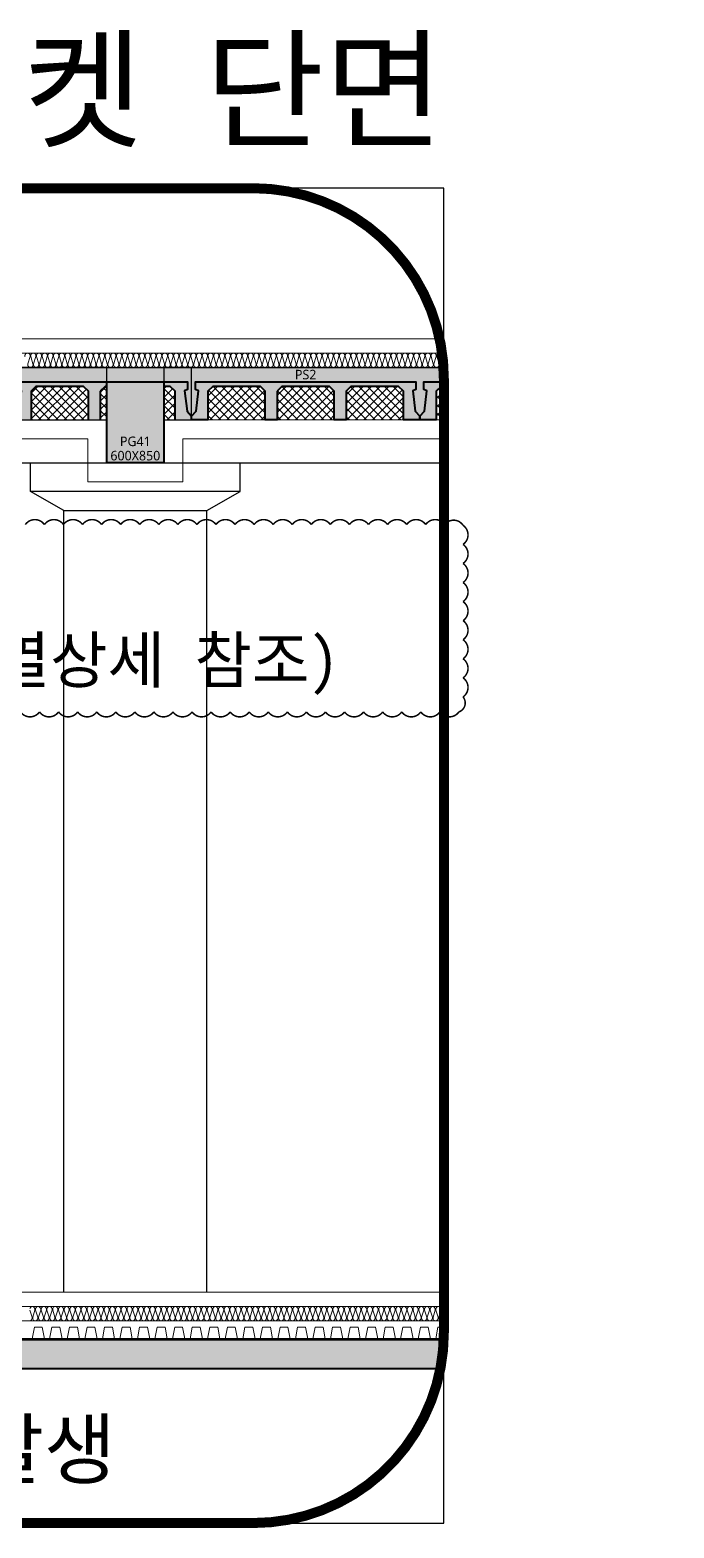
# Model space of a CAD drawing. Header units: millimetres. Extents: x -408440 to 245560, y -226171 to -13195.
# Drawn here: x 204204 to 221097, y -226171 to -186889 of the extents above; entities that cross this region are included whole.
import ezdxf
from ezdxf.enums import TextEntityAlignment as Align
from ezdxf.xclip import XClip

# ---------------------------------------------------------------- set-up
doc = ezdxf.new("R2010")
doc.units = ezdxf.units.MM
doc.header["$LTSCALE"] = 5
doc.header["$MEASUREMENT"] = 0
for name, pattern in [('0731_main_plan$0$form_$0$y-Landschaft$0$_$1$20120914_Verkehrsflächen_Grün$0$20120628_xref - Gammel$1$3_H-GL_F1_U3 - Default$0${ Offset Lines }', [0]), ('CEN', [62, 60, -1, 0, -1]), ('DASHDOTX2', [2, 1, -0.5, 0, -0.5]), ('HID', [2, 1.1, -0.9])]:
    doc.linetypes.add(name, pattern=pattern)
doc.layers.get('0').update_dxf_attribs({"linetype": 'CONTINUOUS'})
for name, color, linetype, lineweight in [('A-CONC-LIN1', 2, 'CONTINUOUS', 40), ('A-CONC-LIN2', 7, 'CONTINUOUS', 25), ('A-ELEV-LIN2', 7, 'CONTINUOUS', 25), ('A-MKXS-MAK2', 3, 'DASHDOTX2', 25), ('A-MKXS-TEXT1', 3, 'CONTINUOUS', 25), ('A-XXXX-DRBD', 9, 'CONTINUOUS', 20), ('A-XXXX-FIN2', 6, 'CONTINUOUS', 20), ('A-XXXX-INSL1', 15, 'CONTINUOUS', 18), ('A-XXXX-INSL2', 8, 'CONTINUOUS', 18), ('A-XXXX-TXT1', 3, 'CONTINUOUS', 25), ('A-XXXX-WAT1', 9, 'HID', 20), ('REV-202205', 20, 'CONTINUOUS', 25)]:
    doc.layers.add(name, color=color, linetype=linetype, lineweight=lineweight)
doc.layers.add('A-CONC-SOLD', color=253, linetype='CEN')
doc.layers.add('A-XXXX-NPLT', color=144, linetype='CONTINUOUS', lineweight=15, plot=False)
doc.styles.add('돋움체', font='')
doc.styles.add('맑은고딕', font='malgun.ttf')
doc.styles.get('돋움체').set_extended_font_data('DotumChe')

# ---------------------------------------------------------------- blocks, each defined once
blk = doc.blocks.new('PG41')
at = {"layer": 'A-CONC-SOLD'}
h = blk.add_hatch(color=256, dxfattribs=at)
h.dxf.hatch_style = 1
h.paths.add_polyline_path([(-300, 150), (300, 150), (300, 0), (-300, 0)])
h = blk.add_hatch(color=256, dxfattribs=at)
h.dxf.hatch_style = 1
h.paths.add_polyline_path([(-300, 0), (300, 0), (300, -850), (-300, -850)])
at = {"layer": 'A-CONC-LIN1'}
blk.add_lwpolyline([(-300, 0), (300, 0), (300, -850), (-300, -850)], close=True, dxfattribs=at)
at = {"layer": 'A-CONC-LIN2'}
blk.add_line((-300, 150), (300, 150), dxfattribs=at)
at = {"layer": 'A-XXXX-NPLT', "style": '맑은고딕'}
for s, p in [('PG41', (0, -625)), ('600X850', (0, -775))]:
    blk.add_text(s, height=100, dxfattribs=at).set_placement(p, align=Align.MIDDLE)
blk = doc.blocks.new('PS2')
at = {"layer": 'A-CONC-SOLD'}
h = blk.add_hatch(color=256, dxfattribs=at)
h.dxf.hatch_style = 1
h.paths.add_polyline_path([(1198, 0), (-1198, 0), (-1198, -510), (-1150, -460), (-1125, -245), (-1155, -230), (-1155, -150), (1155, -150), (1155, -230), (1125, -245), (1150, -460), (1198, -510)])
h = blk.add_hatch(color=256, dxfattribs=at)
h.dxf.hatch_style = 1
h.paths.add_polyline_path([(-1150, -460), (-1198, -510), (-1198, -550), (-1025, -550), (-1025, -510), (-1025, -250), (-975, -200), (-475, -200), (-425, -250), (-425, -510), (-425, -550), (-300, -550), (-300, -510), (-300, -250), (-250, -200), (250, -200), (300, -250), (300, -510), (300, -550), (425, -550), (425, -510), (425, -250), (475, -200), (975, -200), (1025, -250), (1025, -510), (1025, -550), (1198, -550), (1198, -510), (1150, -460), (1125, -245), (1155, -230), (1155, -150), (-1155, -150), (-1155, -230), (-1125, -245)])
at = {"layer": 'A-XXXX-INSL2'}
h = blk.add_hatch(dxfattribs=at)
h.set_pattern_fill('ANSI37', color=256, scale=20)
h.set_pattern_definition([(45, (-289951.5, -41968), (-44.90128, 44.90128), []), (135, (-289951.5, -41968), (-44.90128, -44.90128), [])])
h.paths.add_polyline_path([(-975, -200), (-1025, -250), (-1025, -510), (-1025, -550), (-425, -550), (-425, -510), (-425, -250), (-475, -200)])
h.paths.add_polyline_path([(-250, -200), (-300, -250), (-300, -510), (-300, -550), (300, -550), (300, -510), (300, -250), (250, -200)])
h.paths.add_polyline_path([(425, -510), (425, -550), (1025, -550), (1025, -510), (1025, -250), (975, -200), (475, -200), (425, -250)])
at = {"layer": 'A-CONC-LIN1', "color": 2, "linetype": '0731_main_plan$0$form_$0$y-Landschaft$0$_$1$20120914_Verkehrsflächen_Grün$0$20120628_xref - Gammel$1$3_H-GL_F1_U3 - Default$0${ Offset Lines }'}
blk.add_lwpolyline([(-300, -250), (-300, -510), (-300, -510), (-300, -550), (-425, -550), (-425, -510), (-425, -510), (-425, -250), (-475, -200), (-975, -200), (-1025, -250), (-1025, -510), (-1025, -510), (-1025, -550), (-1198, -550), (-1198, -510), (-1150, -460), (-1125, -245), (-1155, -230), (-1155, -150), (1155, -150), (1155, -230), (1125, -245), (1150, -460), (1198, -510), (1198, -550), (1025, -550), (1025, -510), (1025, -510), (1025, -250), (975, -200), (475, -200), (425, -250), (425, -510), (425, -510), (425, -550), (300, -550), (300, -510), (300, -510), (300, -250), (250, -200), (-250, -200)], close=True, dxfattribs=at)
at = {"layer": 'A-CONC-LIN2'}
blk.add_line((-1198, 0), (1198, 0), dxfattribs=at)
at = {"layer": 'A-XXXX-NPLT'}
for p, q in [((-1025, -550), (-425, -550)), ((-300, -550), (300, -550)), ((425, -550), (1025, -550))]:
    blk.add_line(p, q, dxfattribs=at)
at = {"layer": 'A-XXXX-NPLT', "style": '맑은고딕'}
blk.add_text('PS2', height=100, dxfattribs=at).set_placement((0, -75), align=Align.MIDDLE)
blk = doc.blocks.new('지하2층')
at = {"layer": 'A-CONC-SOLD'}
h = blk.add_hatch(color=256, dxfattribs=at)
h.dxf.hatch_style = 1
h.paths.add_polyline_path([(4801324, -401919), (4801494, -401919), (4801479, -401928), (4801479, -402319), (4759169, -402319), (4759169, -401928), (4759154, -401919), (4759324, -401919), (4759324, -401129), (4759124, -401129), (4759124, -401619), (4682414, -401619), (4682414, -401119), (4682234, -401119), (4682234, -401619), (4681974, -401619), (4681974, -392419), (4681274, -392419), (4681274, -401919), (4758324, -401919), (4758324, -402619), (4802324, -402619), (4802324, -401919), (4879374, -401919), (4879374, -392419), (4878674, -392419), (4878674, -401619), (4878414, -401619), (4878414, -401119), (4878234, -401119), (4878234, -401619), (4801524, -401619), (4801524, -401129), (4801324, -401129)])
at = {"layer": 'A-CONC-LIN1'}
for points in [[(4801324, -401919), (4801494, -401919), (4801479, -401928), (4801479, -402319), (4759169, -402319), (4759169, -401928), (4759154, -401919), (4759324, -401919), (4759324, -401129), (4759124, -401129), (4759124, -401619), (4682414, -401619), (4682414, -401119), (4682234, -401119), (4682234, -401619), (4681974, -401619), (4681974, -392419), (4681274, -392419), (4681274, -401919), (4758324, -401919), (4758324, -402619), (4802324, -402619), (4802324, -401919), (4879374, -401919)], [(4878234, -401619), (4801524, -401619), (4801524, -401129), (4801324, -401129), (4801324, -401919)]]:
    blk.add_lwpolyline(points, dxfattribs=at)
at = {"layer": 'A-CONC-LIN2'}
blk.add_lwpolyline([(4878664, -392419), (4878664, -401594), (4878649, -401609), (4878439, -401609), (4878424, -401594), (4878424, -401109), (4878224, -401109), (4878224, -401594), (4878209, -401609), (4801549, -401609), (4801534, -401594), (4801534, -401119), (4801324, -401119), (4801324, -401129)], dxfattribs=at)
at = {"layer": 'A-ELEV-LIN2'}
for p, q in [((4823674, -392419), (4833224, -392419)), ((4833224, -392419), (4835424, -392419)), ((4833224, -392719), (4833224, -392419)), ((4835424, -392719), (4835424, -392419)), ((4835424, -392419), (4844224, -392419)), ((4835424, -392719), (4833224, -392719)), ((4833574, -392919), (4833224, -392719)), ((4835074, -392919), (4835424, -392719)), ((4833574, -401119), (4833574, -392919)), ((4833574, -392919), (4835074, -392919)), ((4835074, -401119), (4835074, -392919))]:
    blk.add_line(p, q, dxfattribs=at)
at = {"layer": 'A-XXXX-DRBD'}
blk.add_lwpolyline([(4839998, -401609), (4839975, -401484), (4839892, -401484), (4839868, -401609), (4839814, -401609), (4839791, -401484), (4839708, -401484), (4839684, -401609), (4839630, -401609), (4839606, -401484), (4839524, -401484), (4839500, -401609), (4839446, -401609), (4839422, -401484), (4839340, -401484), (4839316, -401609), (4839262, -401609), (4839238, -401484), (4839155, -401484), (4839132, -401609), (4839077, -401609), (4839054, -401484), (4838971, -401484), (4838948, -401609), (4838893, -401609), (4838870, -401484), (4838787, -401484), (4838764, -401609), (4838709, -401609), (4838686, -401484), (4838603, -401484), (4838580, -401609), (4838525, -401609), (4838502, -401484), (4838419, -401484), (4838396, -401609), (4838341, -401609), (4838318, -401484), (4838235, -401484), (4838212, -401609), (4838157, -401609), (4838134, -401484), (4838051, -401484), (4838028, -401609), (4837973, -401609), (4837950, -401484), (4837867, -401484), (4837843, -401609), (4837789, -401609), (4837766, -401484), (4837683, -401484), (4837659, -401609), (4837605, -401609), (4837581, -401484), (4837499, -401484), (4837475, -401609), (4837421, -401609), (4837397, -401484), (4837315, -401484), (4837291, -401609), (4837237, -401609), (4837213, -401484), (4837130, -401484), (4837107, -401609), (4837053, -401609), (4837029, -401484), (4836946, -401484), (4836923, -401609), (4836868, -401609), (4836845, -401484), (4836762, -401484), (4836739, -401609), (4836684, -401609), (4836661, -401484), (4836578, -401484), (4836555, -401609), (4836500, -401609), (4836477, -401484), (4836394, -401484), (4836371, -401609), (4836316, -401609), (4836293, -401484), (4836210, -401484), (4836187, -401609), (4836132, -401609), (4836109, -401484), (4836026, -401484), (4836003, -401609), (4835948, -401609), (4835925, -401484), (4835842, -401484), (4835819, -401609), (4835764, -401609), (4835741, -401484), (4835658, -401484), (4835634, -401609), (4835580, -401609), (4835556, -401484), (4835474, -401484), (4835450, -401609), (4835396, -401609), (4835372, -401484), (4835290, -401484), (4835266, -401609), (4835212, -401609), (4835188, -401484), (4835105, -401484), (4835082, -401609), (4835028, -401609), (4835004, -401484), (4834921, -401484), (4834898, -401609), (4834843, -401609), (4834820, -401484), (4834737, -401484), (4834714, -401609), (4834659, -401609), (4834636, -401484), (4834553, -401484), (4834530, -401609), (4834475, -401609), (4834452, -401484), (4834369, -401484), (4834346, -401609), (4834291, -401609), (4834268, -401484), (4834185, -401484), (4834162, -401609), (4834107, -401609), (4834084, -401484), (4834001, -401484), (4833978, -401609), (4833923, -401609), (4833900, -401484), (4833817, -401484), (4833794, -401609), (4833739, -401609), (4833716, -401484), (4833633, -401484), (4833609, -401609), (4833555, -401609), (4833531, -401484), (4833449, -401484), (4833425, -401609), (4833371, -401609), (4833347, -401484), (4833265, -401484), (4833241, -401609), (4833187, -401609)], dxfattribs=at)
at = {"layer": 'A-XXXX-FIN2'}
blk.add_line((4801924, -391119), (4878824, -391119), dxfattribs=at)
blk.add_lwpolyline([(4801424, -401119), (4878024, -401119)], dxfattribs=at)
at = {"layer": 'A-XXXX-INSL1'}
blk.add_lwpolyline([(4878024, -401269), (4878024, -392619), (4877824, -392619), (4877824, -392169), (4834824, -392169), (4834824, -392619), (4833824, -392619), (4833824, -392169), (4823674, -392169), (4823674, -396719), (4826374, -396719), (4826374, -398118)], dxfattribs=at)
at = {"layer": 'A-XXXX-INSL2'}
blk.add_line((4801924, -391269), (4878824, -391269), dxfattribs=at)
blk.add_lwpolyline([(4840000, -391305, 1.37259), (4839947, -391305), (4839970, -391382, -1.37259), (4839917, -391382), (4839940, -391305, 1.37259), (4839887, -391305), (4839910, -391382, -1.37259), (4839857, -391382), (4839880, -391305, 1.37259), (4839827, -391305), (4839850, -391382, -1.37259), (4839797, -391382), (4839820, -391305, 1.37259), (4839767, -391305), (4839790, -391382, -1.37259), (4839737, -391382), (4839760, -391305, 1.37259), (4839707, -391305), (4839730, -391382, -1.37259), (4839677, -391382), (4839700, -391305, 1.37259), (4839647, -391305), (4839670, -391382, -1.37259), (4839617, -391382), (4839640, -391305, 1.37259), (4839587, -391305), (4839610, -391382, -1.37259), (4839557, -391382), (4839580, -391305, 1.37259), (4839527, -391305), (4839550, -391382, -1.37259), (4839497, -391382), (4839520, -391305, 1.37259), (4839467, -391305), (4839490, -391382, -1.37259), (4839437, -391382), (4839460, -391305, 1.37259), (4839407, -391305), (4839430, -391382, -1.37259), (4839377, -391382), (4839400, -391305, 1.37259), (4839347, -391305), (4839370, -391382, -1.37259), (4839317, -391382), (4839340, -391305, 1.37259), (4839287, -391305), (4839310, -391382, -1.37259), (4839257, -391382), (4839280, -391305, 1.37259), (4839227, -391305), (4839250, -391382, -1.37259), (4839197, -391382), (4839220, -391305, 1.37259), (4839167, -391305), (4839190, -391382, -1.37259), (4839137, -391382), (4839160, -391305, 1.37259), (4839107, -391305), (4839130, -391382, -1.37259), (4839077, -391382), (4839100, -391305, 1.37259), (4839047, -391305), (4839070, -391382, -1.37259), (4839017, -391382), (4839040, -391305, 1.37259), (4838987, -391305), (4839010, -391382, -1.37259), (4838957, -391382), (4838980, -391305, 1.37259), (4838927, -391305), (4838950, -391382, -1.37259), (4838897, -391382), (4838920, -391305, 1.37259), (4838867, -391305), (4838890, -391382, -1.37259), (4838837, -391382), (4838860, -391305, 1.37259), (4838807, -391305), (4838830, -391382, -1.37259), (4838777, -391382), (4838800, -391305, 1.37259), (4838747, -391305), (4838770, -391382, -1.37259), (4838717, -391382), (4838740, -391305, 1.37259), (4838687, -391305), (4838710, -391382, -1.37259), (4838657, -391382), (4838680, -391305, 1.37259), (4838627, -391305), (4838650, -391382, -1.37259), (4838597, -391382), (4838620, -391305, 1.37259), (4838567, -391305), (4838590, -391382, -1.37259), (4838537, -391382), (4838560, -391305, 1.37259), (4838507, -391305), (4838530, -391382, -1.37259), (4838477, -391382), (4838500, -391305, 1.37259), (4838447, -391305), (4838470, -391382, -1.37259), (4838417, -391382), (4838440, -391305, 1.37259), (4838387, -391305), (4838410, -391382, -1.37259), (4838357, -391382), (4838380, -391305, 1.37259), (4838327, -391305), (4838350, -391382, -1.37259), (4838297, -391382), (4838320, -391305, 1.37259), (4838267, -391305), (4838290, -391382, -1.37259), (4838237, -391382), (4838260, -391305, 1.37259), (4838207, -391305), (4838230, -391382, -1.37259), (4838177, -391382), (4838200, -391305, 1.37259), (4838147, -391305), (4838170, -391382, -1.37259), (4838117, -391382), (4838140, -391305, 1.37259), (4838087, -391305), (4838110, -391382, -1.37259), (4838057, -391382), (4838080, -391305, 1.37259), (4838027, -391305), (4838050, -391382, -1.37259), (4837997, -391382), (4838020, -391305, 1.37259), (4837967, -391305), (4837990, -391382, -1.37259), (4837937, -391382), (4837960, -391305, 1.37259), (4837907, -391305), (4837930, -391382, -1.37259), (4837877, -391382), (4837900, -391305, 1.37259), (4837847, -391305), (4837870, -391382, -1.37259), (4837817, -391382), (4837840, -391305, 1.37259), (4837787, -391305), (4837810, -391382, -1.37259), (4837757, -391382), (4837780, -391305, 1.37259), (4837727, -391305), (4837750, -391382, -1.37259), (4837697, -391382), (4837720, -391305, 1.37259), (4837667, -391305), (4837690, -391382, -1.37259), (4837637, -391382), (4837660, -391305, 1.37259), (4837607, -391305), (4837630, -391382, -1.37259), (4837577, -391382), (4837600, -391305, 1.37259), (4837547, -391305), (4837570, -391382, -1.37259), (4837517, -391382), (4837540, -391305, 1.37259), (4837487, -391305), (4837510, -391382, -1.37259), (4837457, -391382), (4837480, -391305, 1.37259), (4837427, -391305), (4837450, -391382, -1.37259), (4837397, -391382), (4837420, -391305, 1.37259), (4837367, -391305), (4837390, -391382, -1.37259), (4837337, -391382), (4837360, -391305, 1.37259), (4837307, -391305), (4837330, -391382, -1.37259), (4837277, -391382), (4837300, -391305, 1.37259), (4837247, -391305), (4837270, -391382, -1.37259), (4837217, -391382), (4837240, -391305, 1.37259), (4837187, -391305), (4837210, -391382, -1.37259), (4837157, -391382), (4837180, -391305, 1.37259), (4837127, -391305), (4837150, -391382, -1.37259), (4837097, -391382), (4837120, -391305, 1.37259), (4837067, -391305), (4837090, -391382, -1.37259), (4837037, -391382), (4837060, -391305, 1.37259), (4837007, -391305), (4837030, -391382, -1.37259), (4836977, -391382), (4837000, -391305, 1.37259), (4836947, -391305), (4836970, -391382, -1.37259), (4836917, -391382), (4836940, -391305, 1.37259), (4836887, -391305), (4836910, -391382, -1.37259), (4836857, -391382), (4836880, -391305, 1.37259), (4836827, -391305), (4836850, -391382, -1.37259), (4836797, -391382), (4836820, -391305, 1.37259), (4836767, -391305), (4836790, -391382, -1.37259), (4836737, -391382), (4836760, -391305, 1.37259), (4836707, -391305), (4836730, -391382, -1.37259), (4836677, -391382), (4836700, -391305, 1.37259), (4836647, -391305), (4836670, -391382, -1.37259), (4836617, -391382), (4836640, -391305, 1.37259), (4836587, -391305), (4836610, -391382, -1.37259), (4836557, -391382), (4836580, -391305, 1.37259), (4836527, -391305), (4836550, -391382, -1.37259), (4836497, -391382), (4836520, -391305, 1.37259), (4836467, -391305), (4836490, -391382, -1.37259), (4836437, -391382), (4836460, -391305, 1.37259), (4836407, -391305), (4836430, -391382, -1.37259), (4836377, -391382), (4836400, -391305, 1.37259), (4836347, -391305), (4836370, -391382, -1.37259), (4836317, -391382), (4836340, -391305, 1.37259), (4836287, -391305), (4836310, -391382, -1.37259), (4836257, -391382), (4836280, -391305, 1.37259), (4836227, -391305), (4836250, -391382, -1.37259), (4836197, -391382), (4836220, -391305, 1.37259), (4836167, -391305), (4836190, -391382, -1.37259), (4836137, -391382), (4836160, -391305, 1.37259), (4836107, -391305), (4836130, -391382, -1.37259), (4836077, -391382), (4836100, -391305, 1.37259), (4836047, -391305), (4836070, -391382, -1.37259), (4836017, -391382), (4836040, -391305, 1.37259), (4835987, -391305), (4836010, -391382, -1.37259), (4835957, -391382), (4835980, -391305, 1.37259), (4835927, -391305), (4835950, -391382, -1.37259), (4835897, -391382), (4835920, -391305, 1.37259), (4835867, -391305), (4835890, -391382, -1.37259), (4835837, -391382), (4835860, -391305, 1.37259), (4835807, -391305), (4835830, -391382, -1.37259), (4835777, -391382), (4835800, -391305, 1.37259), (4835747, -391305), (4835770, -391382, -1.37259), (4835717, -391382), (4835740, -391305, 1.37259), (4835687, -391305), (4835710, -391382, -1.37259), (4835657, -391382), (4835680, -391305, 1.37259), (4835627, -391305), (4835650, -391382, -1.37259), (4835597, -391382), (4835620, -391305, 1.37259), (4835567, -391305), (4835590, -391382, -1.37259), (4835537, -391382), (4835560, -391305, 1.37259), (4835507, -391305), (4835530, -391382, -1.37259), (4835477, -391382), (4835500, -391305, 1.37259), (4835447, -391305), (4835470, -391382, -1.37259), (4835417, -391382), (4835440, -391305, 1.37259), (4835387, -391305), (4835410, -391382, -1.37259), (4835357, -391382), (4835380, -391305, 1.37259), (4835327, -391305), (4835350, -391382, -1.37259), (4835297, -391382), (4835320, -391305, 1.37259), (4835267, -391305), (4835290, -391382, -1.37259), (4835237, -391382), (4835260, -391305, 1.37259), (4835207, -391305), (4835230, -391382, -1.37259), (4835177, -391382), (4835200, -391305, 1.37259), (4835147, -391305), (4835170, -391382, -1.37259), (4835117, -391382), (4835140, -391305, 1.37259), (4835087, -391305), (4835110, -391382, -1.37259), (4835057, -391382), (4835080, -391305, 1.37259), (4835027, -391305), (4835050, -391382, -1.37259), (4834997, -391382), (4835020, -391305, 1.37259), (4834967, -391305), (4834990, -391382, -1.37259), (4834937, -391382), (4834960, -391305, 1.37259), (4834907, -391305), (4834930, -391382, -1.37259), (4834877, -391382), (4834900, -391305, 1.37259), (4834847, -391305), (4834870, -391382, -1.37259), (4834817, -391382), (4834840, -391305, 1.37259), (4834787, -391305), (4834810, -391382, -1.37259), (4834757, -391382), (4834780, -391305, 1.37259), (4834727, -391305), (4834750, -391382, -1.37259), (4834697, -391382), (4834720, -391305, 1.37259), (4834667, -391305), (4834690, -391382, -1.37259), (4834637, -391382), (4834660, -391305, 1.37259), (4834607, -391305), (4834630, -391382, -1.37259), (4834577, -391382), (4834600, -391305, 1.37259), (4834547, -391305), (4834570, -391382, -1.37259), (4834517, -391382), (4834540, -391305, 1.37259), (4834487, -391305), (4834510, -391382, -1.37259), (4834457, -391382), (4834480, -391305, 1.37259), (4834427, -391305), (4834450, -391382, -1.37259), (4834397, -391382), (4834420, -391305, 1.37259), (4834367, -391305), (4834390, -391382, -1.37259), (4834337, -391382), (4834360, -391305, 1.37259), (4834307, -391305), (4834330, -391382, -1.37259), (4834277, -391382), (4834300, -391305, 1.37259), (4834247, -391305), (4834270, -391382, -1.37259), (4834217, -391382), (4834240, -391305, 1.37259), (4834187, -391305), (4834210, -391382, -1.37259), (4834157, -391382), (4834180, -391305, 1.37259), (4834127, -391305), (4834150, -391382, -1.37259), (4834097, -391382), (4834120, -391305, 1.37259), (4834067, -391305), (4834090, -391382, -1.37259), (4834037, -391382), (4834060, -391305, 1.37259), (4834007, -391305), (4834030, -391382, -1.37259), (4833977, -391382), (4834000, -391305, 1.37259), (4833947, -391305), (4833970, -391382, -1.37259), (4833917, -391382), (4833940, -391305, 1.37259), (4833887, -391305), (4833910, -391382, -1.37259), (4833857, -391382), (4833880, -391305, 1.37259), (4833827, -391305), (4833850, -391382, -1.37259), (4833797, -391382), (4833820, -391305, 1.37259), (4833767, -391305), (4833790, -391382, -1.37259), (4833737, -391382), (4833760, -391305, 1.37259), (4833707, -391305), (4833730, -391382, -1.37259), (4833677, -391382), (4833700, -391305, 1.37259), (4833647, -391305), (4833670, -391382, -1.37259), (4833617, -391382), (4833640, -391305, 1.37259), (4833587, -391305), (4833610, -391382, -1.37259), (4833557, -391382), (4833580, -391305, 1.37259), (4833527, -391305), (4833550, -391382, -1.37259), (4833497, -391382), (4833520, -391305, 1.37259), (4833467, -391305), (4833490, -391382, -1.37259), (4833437, -391382), (4833460, -391305, 1.37259), (4833407, -391305), (4833430, -391382, -1.37259), (4833377, -391382), (4833400, -391305, 1.37259), (4833347, -391305), (4833370, -391382, -1.37259), (4833317, -391382), (4833340, -391305, 1.37259), (4833287, -391305), (4833310, -391382, -1.37259), (4833257, -391382), (4833280, -391305, 1.37259), (4833227, -391305), (4833250, -391382, -1.37259), (4833197, -391382), (4833220, -391305, 1.37259), (4833167, -391305)], format="xyb", dxfattribs=at)
for points in [[(4878224, -401269), (4801534, -401269)], [(4833214, -401419), (4833230, -401413), (4833241, -401398), (4833241, -401381), (4833217, -401306)], [(4833217, -401290), (4833227, -401275), (4833244, -401269), (4833260, -401275), (4833271, -401290), (4833271, -401306), (4833247, -401381), (4833247, -401398), (4833257, -401413), (4833274, -401419), (4833290, -401413), (4833301, -401398), (4833301, -401381), (4833277, -401306), (4833277, -401290), (4833287, -401275), (4833304, -401269), (4833320, -401275), (4833331, -401290), (4833331, -401306), (4833307, -401381), (4833307, -401398), (4833317, -401413), (4833334, -401419), (4833350, -401413), (4833361, -401398), (4833361, -401381), (4833337, -401306), (4833337, -401290), (4833347, -401275), (4833364, -401269), (4833380, -401275), (4833391, -401290), (4833391, -401306), (4833367, -401381), (4833367, -401398), (4833377, -401413), (4833394, -401419), (4833410, -401413), (4833421, -401398), (4833421, -401381), (4833397, -401306), (4833397, -401290), (4833407, -401275), (4833424, -401269), (4833440, -401275), (4833451, -401290), (4833451, -401306), (4833427, -401381), (4833427, -401398), (4833437, -401413), (4833454, -401419), (4833470, -401413), (4833481, -401398), (4833481, -401381), (4833457, -401306), (4833457, -401290), (4833467, -401275), (4833484, -401269), (4833500, -401275), (4833511, -401290), (4833511, -401306), (4833487, -401381), (4833487, -401398), (4833497, -401413), (4833514, -401419), (4833530, -401413), (4833541, -401398), (4833541, -401381), (4833517, -401306), (4833517, -401290), (4833527, -401275), (4833544, -401269), (4833560, -401275), (4833571, -401290), (4833571, -401306), (4833547, -401381), (4833547, -401398), (4833557, -401413), (4833574, -401419), (4833590, -401413), (4833601, -401398), (4833601, -401381), (4833577, -401306), (4833577, -401290), (4833587, -401275), (4833604, -401269), (4833620, -401275), (4833631, -401290), (4833631, -401306), (4833607, -401381), (4833607, -401398), (4833617, -401413), (4833634, -401419), (4833650, -401413), (4833661, -401398), (4833661, -401381), (4833637, -401306), (4833637, -401290), (4833647, -401275), (4833664, -401269), (4833680, -401275), (4833691, -401290), (4833691, -401306), (4833667, -401381), (4833667, -401398), (4833677, -401413), (4833694, -401419), (4833710, -401413), (4833721, -401398), (4833721, -401381), (4833697, -401306), (4833697, -401290), (4833707, -401275), (4833724, -401269), (4833740, -401275), (4833751, -401290), (4833751, -401306), (4833727, -401381), (4833727, -401398), (4833737, -401413), (4833754, -401419), (4833770, -401413), (4833781, -401398), (4833781, -401381), (4833757, -401306), (4833757, -401290), (4833767, -401275), (4833784, -401269), (4833800, -401275), (4833811, -401290), (4833811, -401306), (4833787, -401381), (4833787, -401398), (4833797, -401413), (4833814, -401419), (4833830, -401413), (4833841, -401398), (4833841, -401381), (4833817, -401306), (4833817, -401290), (4833827, -401275), (4833844, -401269), (4833860, -401275), (4833871, -401290), (4833871, -401306), (4833847, -401381), (4833847, -401398), (4833857, -401413), (4833874, -401419), (4833890, -401413), (4833901, -401398), (4833901, -401381), (4833877, -401306), (4833877, -401290), (4833887, -401275), (4833904, -401269), (4833920, -401275), (4833931, -401290), (4833931, -401306), (4833907, -401381), (4833907, -401398), (4833917, -401413), (4833934, -401419), (4833950, -401413), (4833961, -401398), (4833961, -401381), (4833937, -401306), (4833937, -401290), (4833947, -401275), (4833964, -401269), (4833980, -401275), (4833991, -401290), (4833991, -401306), (4833967, -401381), (4833967, -401398), (4833977, -401413), (4833994, -401419), (4834010, -401413), (4834021, -401398), (4834021, -401381), (4833997, -401306), (4833997, -401290), (4834007, -401275), (4834024, -401269), (4834040, -401275), (4834051, -401290), (4834051, -401306), (4834027, -401381), (4834027, -401398), (4834037, -401413), (4834054, -401419), (4834070, -401413), (4834081, -401398), (4834081, -401381), (4834057, -401306), (4834057, -401290), (4834067, -401275), (4834084, -401269), (4834100, -401275), (4834111, -401290), (4834111, -401306), (4834087, -401381), (4834087, -401398), (4834097, -401413), (4834114, -401419), (4834130, -401413), (4834141, -401398), (4834141, -401381), (4834117, -401306), (4834117, -401290), (4834127, -401275), (4834144, -401269), (4834160, -401275), (4834171, -401290), (4834171, -401306), (4834147, -401381), (4834147, -401398), (4834157, -401413), (4834174, -401419), (4834190, -401413), (4834201, -401398), (4834201, -401381), (4834177, -401306), (4834177, -401290), (4834187, -401275), (4834204, -401269), (4834220, -401275), (4834231, -401290), (4834231, -401306), (4834207, -401381), (4834207, -401398), (4834217, -401413), (4834234, -401419), (4834250, -401413), (4834261, -401398), (4834261, -401381), (4834237, -401306), (4834237, -401290), (4834247, -401275), (4834264, -401269), (4834280, -401275), (4834291, -401290), (4834291, -401306), (4834267, -401381), (4834267, -401398), (4834277, -401413), (4834294, -401419), (4834310, -401413), (4834321, -401398), (4834321, -401381), (4834297, -401306), (4834297, -401290), (4834307, -401275), (4834324, -401269), (4834340, -401275), (4834351, -401290), (4834351, -401306), (4834327, -401381), (4834327, -401398), (4834337, -401413), (4834354, -401419), (4834370, -401413), (4834381, -401398), (4834381, -401381), (4834357, -401306), (4834357, -401290), (4834367, -401275), (4834384, -401269), (4834400, -401275), (4834411, -401290), (4834411, -401306), (4834387, -401381), (4834387, -401398), (4834397, -401413), (4834414, -401419), (4834430, -401413), (4834441, -401398), (4834441, -401381), (4834417, -401306), (4834417, -401290), (4834427, -401275), (4834444, -401269), (4834460, -401275), (4834471, -401290), (4834471, -401306), (4834447, -401381), (4834447, -401398), (4834457, -401413), (4834474, -401419), (4834490, -401413), (4834501, -401398), (4834501, -401381), (4834477, -401306), (4834477, -401290), (4834487, -401275), (4834504, -401269), (4834520, -401275), (4834531, -401290), (4834531, -401306), (4834507, -401381), (4834507, -401398), (4834517, -401413), (4834534, -401419), (4834550, -401413), (4834561, -401398), (4834561, -401381), (4834537, -401306), (4834537, -401290), (4834547, -401275), (4834564, -401269), (4834580, -401275), (4834591, -401290), (4834591, -401306), (4834567, -401381), (4834567, -401398), (4834577, -401413), (4834594, -401419), (4834610, -401413), (4834621, -401398), (4834621, -401381), (4834597, -401306), (4834597, -401290), (4834607, -401275), (4834624, -401269), (4834640, -401275), (4834651, -401290), (4834651, -401306), (4834627, -401381), (4834627, -401398), (4834637, -401413), (4834654, -401419), (4834670, -401413), (4834681, -401398), (4834681, -401381), (4834657, -401306), (4834657, -401290), (4834667, -401275), (4834684, -401269), (4834700, -401275), (4834711, -401290), (4834711, -401306), (4834687, -401381), (4834687, -401398), (4834697, -401413), (4834714, -401419), (4834730, -401413), (4834741, -401398), (4834741, -401381), (4834717, -401306), (4834717, -401290), (4834727, -401275), (4834744, -401269), (4834760, -401275), (4834771, -401290), (4834771, -401306), (4834747, -401381), (4834747, -401398), (4834757, -401413), (4834774, -401419), (4834790, -401413), (4834801, -401398), (4834801, -401381), (4834777, -401306), (4834777, -401290), (4834787, -401275), (4834804, -401269), (4834820, -401275), (4834831, -401290), (4834831, -401306), (4834807, -401381), (4834807, -401398), (4834817, -401413), (4834834, -401419), (4834850, -401413), (4834861, -401398), (4834861, -401381), (4834837, -401306), (4834837, -401290), (4834847, -401275), (4834864, -401269), (4834880, -401275), (4834891, -401290), (4834891, -401306), (4834867, -401381), (4834867, -401398), (4834877, -401413), (4834894, -401419), (4834910, -401413), (4834921, -401398), (4834921, -401381), (4834897, -401306), (4834897, -401290), (4834907, -401275), (4834924, -401269), (4834940, -401275), (4834951, -401290), (4834951, -401306), (4834927, -401381), (4834927, -401398), (4834937, -401413), (4834954, -401419), (4834970, -401413), (4834981, -401398), (4834981, -401381), (4834957, -401306), (4834957, -401290), (4834967, -401275), (4834984, -401269), (4835000, -401275), (4835011, -401290), (4835011, -401306), (4834987, -401381), (4834987, -401398), (4834997, -401413), (4835014, -401419), (4835030, -401413), (4835041, -401398), (4835041, -401381), (4835017, -401306), (4835017, -401290), (4835027, -401275), (4835044, -401269), (4835060, -401275), (4835071, -401290), (4835071, -401306), (4835047, -401381), (4835047, -401398), (4835057, -401413), (4835074, -401419), (4835090, -401413), (4835101, -401398), (4835101, -401381), (4835077, -401306), (4835077, -401290), (4835087, -401275), (4835104, -401269), (4835120, -401275), (4835131, -401290), (4835131, -401306), (4835107, -401381), (4835107, -401398), (4835117, -401413), (4835134, -401419), (4835150, -401413), (4835161, -401398), (4835161, -401381), (4835137, -401306), (4835137, -401290), (4835147, -401275), (4835164, -401269), (4835180, -401275), (4835191, -401290), (4835191, -401306), (4835167, -401381), (4835167, -401398), (4835177, -401413), (4835194, -401419), (4835210, -401413), (4835221, -401398), (4835221, -401381), (4835197, -401306), (4835197, -401290), (4835207, -401275), (4835224, -401269), (4835240, -401275), (4835251, -401290), (4835251, -401306), (4835227, -401381), (4835227, -401398), (4835237, -401413), (4835254, -401419), (4835270, -401413), (4835281, -401398), (4835281, -401381), (4835257, -401306), (4835257, -401290), (4835267, -401275), (4835284, -401269), (4835300, -401275), (4835311, -401290), (4835311, -401306), (4835287, -401381), (4835287, -401398), (4835297, -401413), (4835314, -401419), (4835330, -401413), (4835341, -401398), (4835341, -401381), (4835317, -401306), (4835317, -401290), (4835327, -401275), (4835344, -401269), (4835360, -401275), (4835371, -401290), (4835371, -401306), (4835347, -401381), (4835347, -401398), (4835357, -401413), (4835374, -401419), (4835390, -401413), (4835401, -401398), (4835401, -401381), (4835377, -401306), (4835377, -401290), (4835387, -401275), (4835404, -401269), (4835420, -401275), (4835431, -401290), (4835431, -401306), (4835407, -401381), (4835407, -401398), (4835417, -401413), (4835434, -401419), (4835450, -401413), (4835461, -401398), (4835461, -401381), (4835437, -401306), (4835437, -401290), (4835447, -401275), (4835464, -401269), (4835480, -401275), (4835491, -401290), (4835491, -401306), (4835467, -401381), (4835467, -401398), (4835477, -401413), (4835494, -401419), (4835510, -401413), (4835521, -401398), (4835521, -401381), (4835497, -401306), (4835497, -401290), (4835507, -401275), (4835524, -401269), (4835540, -401275), (4835551, -401290), (4835551, -401306), (4835527, -401381), (4835527, -401398), (4835537, -401413), (4835554, -401419), (4835570, -401413), (4835581, -401398), (4835581, -401381), (4835557, -401306), (4835557, -401290), (4835567, -401275), (4835584, -401269), (4835600, -401275), (4835611, -401290), (4835611, -401306), (4835587, -401381), (4835587, -401398), (4835597, -401413), (4835614, -401419), (4835630, -401413), (4835641, -401398), (4835641, -401381), (4835617, -401306), (4835617, -401290), (4835627, -401275), (4835644, -401269), (4835660, -401275), (4835671, -401290), (4835671, -401306), (4835647, -401381), (4835647, -401398), (4835657, -401413), (4835674, -401419), (4835690, -401413), (4835701, -401398), (4835701, -401381), (4835677, -401306), (4835677, -401290), (4835687, -401275), (4835704, -401269), (4835720, -401275), (4835731, -401290), (4835731, -401306), (4835707, -401381), (4835707, -401398), (4835717, -401413), (4835734, -401419), (4835750, -401413), (4835761, -401398), (4835761, -401381), (4835737, -401306), (4835737, -401290), (4835747, -401275), (4835764, -401269), (4835780, -401275), (4835791, -401290), (4835791, -401306), (4835767, -401381), (4835767, -401398), (4835777, -401413), (4835794, -401419), (4835810, -401413), (4835821, -401398), (4835821, -401381), (4835797, -401306), (4835797, -401290), (4835807, -401275), (4835824, -401269), (4835840, -401275), (4835851, -401290), (4835851, -401306), (4835827, -401381), (4835827, -401398), (4835837, -401413), (4835854, -401419), (4835870, -401413), (4835881, -401398), (4835881, -401381), (4835857, -401306), (4835857, -401290), (4835867, -401275), (4835884, -401269), (4835900, -401275), (4835911, -401290), (4835911, -401306), (4835887, -401381), (4835887, -401398), (4835897, -401413), (4835914, -401419), (4835930, -401413), (4835941, -401398), (4835941, -401381), (4835917, -401306), (4835917, -401290), (4835927, -401275), (4835944, -401269), (4835960, -401275), (4835971, -401290), (4835971, -401306), (4835947, -401381), (4835947, -401398), (4835957, -401413), (4835974, -401419), (4835990, -401413), (4836001, -401398), (4836001, -401381), (4835977, -401306), (4835977, -401290), (4835987, -401275), (4836004, -401269), (4836020, -401275), (4836031, -401290), (4836031, -401306), (4836007, -401381), (4836007, -401398), (4836017, -401413), (4836034, -401419), (4836050, -401413), (4836061, -401398), (4836061, -401381), (4836037, -401306), (4836037, -401290), (4836047, -401275), (4836064, -401269), (4836080, -401275), (4836091, -401290), (4836091, -401306), (4836067, -401381), (4836067, -401398), (4836077, -401413), (4836094, -401419), (4836110, -401413), (4836121, -401398), (4836121, -401381), (4836097, -401306), (4836097, -401290), (4836107, -401275), (4836124, -401269), (4836140, -401275), (4836151, -401290), (4836151, -401306), (4836127, -401381), (4836127, -401398), (4836137, -401413), (4836154, -401419), (4836170, -401413), (4836181, -401398), (4836181, -401381), (4836157, -401306), (4836157, -401290), (4836167, -401275), (4836184, -401269), (4836200, -401275), (4836211, -401290), (4836211, -401306), (4836187, -401381), (4836187, -401398), (4836197, -401413), (4836214, -401419), (4836230, -401413), (4836241, -401398), (4836241, -401381), (4836217, -401306), (4836217, -401290), (4836227, -401275), (4836244, -401269), (4836260, -401275), (4836271, -401290), (4836271, -401306), (4836247, -401381), (4836247, -401398), (4836257, -401413), (4836274, -401419), (4836290, -401413), (4836301, -401398), (4836301, -401381), (4836277, -401306), (4836277, -401290), (4836287, -401275), (4836304, -401269), (4836320, -401275), (4836331, -401290), (4836331, -401306), (4836307, -401381), (4836307, -401398), (4836317, -401413), (4836334, -401419), (4836350, -401413), (4836361, -401398), (4836361, -401381), (4836337, -401306), (4836337, -401290), (4836347, -401275), (4836364, -401269), (4836380, -401275), (4836391, -401290), (4836391, -401306), (4836367, -401381), (4836367, -401398), (4836377, -401413), (4836394, -401419), (4836410, -401413), (4836421, -401398), (4836421, -401381), (4836397, -401306), (4836397, -401290), (4836407, -401275), (4836424, -401269), (4836440, -401275), (4836451, -401290), (4836451, -401306), (4836427, -401381), (4836427, -401398), (4836437, -401413), (4836454, -401419), (4836470, -401413), (4836481, -401398), (4836481, -401381), (4836457, -401306), (4836457, -401290), (4836467, -401275), (4836484, -401269), (4836500, -401275), (4836511, -401290), (4836511, -401306), (4836487, -401381), (4836487, -401398), (4836497, -401413), (4836514, -401419), (4836530, -401413), (4836541, -401398), (4836541, -401381), (4836517, -401306), (4836517, -401290), (4836527, -401275), (4836544, -401269), (4836560, -401275), (4836571, -401290), (4836571, -401306), (4836547, -401381), (4836547, -401398), (4836557, -401413), (4836574, -401419), (4836590, -401413), (4836601, -401398), (4836601, -401381), (4836577, -401306), (4836577, -401290), (4836587, -401275), (4836604, -401269), (4836620, -401275), (4836631, -401290), (4836631, -401306), (4836607, -401381), (4836607, -401398), (4836617, -401413), (4836634, -401419), (4836650, -401413), (4836661, -401398), (4836661, -401381), (4836637, -401306), (4836637, -401290), (4836647, -401275), (4836664, -401269), (4836680, -401275), (4836691, -401290), (4836691, -401306), (4836667, -401381), (4836667, -401398), (4836677, -401413), (4836694, -401419), (4836710, -401413), (4836721, -401398), (4836721, -401381), (4836697, -401306), (4836697, -401290), (4836707, -401275), (4836724, -401269), (4836740, -401275), (4836751, -401290), (4836751, -401306), (4836727, -401381), (4836727, -401398), (4836737, -401413), (4836754, -401419), (4836770, -401413), (4836781, -401398), (4836781, -401381), (4836757, -401306), (4836757, -401290), (4836767, -401275), (4836784, -401269), (4836800, -401275), (4836811, -401290), (4836811, -401306), (4836787, -401381), (4836787, -401398), (4836797, -401413), (4836814, -401419), (4836830, -401413), (4836841, -401398), (4836841, -401381), (4836817, -401306), (4836817, -401290), (4836827, -401275), (4836844, -401269), (4836860, -401275), (4836871, -401290), (4836871, -401306), (4836847, -401381), (4836847, -401398), (4836857, -401413), (4836874, -401419), (4836890, -401413), (4836901, -401398), (4836901, -401381), (4836877, -401306), (4836877, -401290), (4836887, -401275), (4836904, -401269), (4836920, -401275), (4836931, -401290), (4836931, -401306), (4836907, -401381), (4836907, -401398), (4836917, -401413), (4836934, -401419), (4836950, -401413), (4836961, -401398), (4836961, -401381), (4836937, -401306), (4836937, -401290), (4836947, -401275), (4836964, -401269), (4836980, -401275), (4836991, -401290), (4836991, -401306), (4836967, -401381), (4836967, -401398), (4836977, -401413), (4836994, -401419), (4837010, -401413), (4837021, -401398), (4837021, -401381), (4836997, -401306), (4836997, -401290), (4837007, -401275), (4837024, -401269), (4837040, -401275), (4837051, -401290), (4837051, -401306), (4837027, -401381), (4837027, -401398), (4837037, -401413), (4837054, -401419), (4837070, -401413), (4837081, -401398), (4837081, -401381), (4837057, -401306), (4837057, -401290), (4837067, -401275), (4837084, -401269), (4837100, -401275), (4837111, -401290), (4837111, -401306), (4837087, -401381), (4837087, -401398), (4837097, -401413), (4837114, -401419), (4837130, -401413), (4837141, -401398), (4837141, -401381), (4837117, -401306), (4837117, -401290), (4837127, -401275), (4837144, -401269), (4837160, -401275), (4837171, -401290), (4837171, -401306), (4837147, -401381), (4837147, -401398), (4837157, -401413), (4837174, -401419), (4837190, -401413), (4837201, -401398), (4837201, -401381), (4837177, -401306), (4837177, -401290), (4837187, -401275), (4837204, -401269), (4837220, -401275), (4837231, -401290), (4837231, -401306), (4837207, -401381), (4837207, -401398), (4837217, -401413), (4837234, -401419), (4837250, -401413), (4837261, -401398), (4837261, -401381), (4837237, -401306), (4837237, -401290), (4837247, -401275), (4837264, -401269), (4837280, -401275), (4837291, -401290), (4837291, -401306), (4837267, -401381), (4837267, -401398), (4837277, -401413), (4837294, -401419), (4837310, -401413), (4837321, -401398), (4837321, -401381), (4837297, -401306), (4837297, -401290), (4837307, -401275), (4837324, -401269), (4837340, -401275), (4837351, -401290), (4837351, -401306), (4837327, -401381), (4837327, -401398), (4837337, -401413), (4837354, -401419), (4837370, -401413), (4837381, -401398), (4837381, -401381), (4837357, -401306), (4837357, -401290), (4837367, -401275), (4837384, -401269), (4837400, -401275), (4837411, -401290), (4837411, -401306), (4837387, -401381), (4837387, -401398), (4837397, -401413), (4837414, -401419), (4837430, -401413), (4837441, -401398), (4837441, -401381), (4837417, -401306), (4837417, -401290), (4837427, -401275), (4837444, -401269), (4837460, -401275), (4837471, -401290), (4837471, -401306), (4837447, -401381), (4837447, -401398), (4837457, -401413), (4837474, -401419), (4837490, -401413), (4837501, -401398), (4837501, -401381), (4837477, -401306), (4837477, -401290), (4837487, -401275), (4837504, -401269), (4837520, -401275), (4837531, -401290), (4837531, -401306), (4837507, -401381), (4837507, -401398), (4837517, -401413), (4837534, -401419), (4837550, -401413), (4837561, -401398), (4837561, -401381), (4837537, -401306), (4837537, -401290), (4837547, -401275), (4837564, -401269), (4837580, -401275), (4837591, -401290), (4837591, -401306), (4837567, -401381), (4837567, -401398), (4837577, -401413), (4837594, -401419), (4837610, -401413), (4837621, -401398), (4837621, -401381), (4837597, -401306), (4837597, -401290), (4837607, -401275), (4837624, -401269), (4837640, -401275), (4837651, -401290), (4837651, -401306), (4837627, -401381), (4837627, -401398), (4837637, -401413), (4837654, -401419), (4837670, -401413), (4837681, -401398), (4837681, -401381), (4837657, -401306), (4837657, -401290), (4837667, -401275), (4837684, -401269), (4837700, -401275), (4837711, -401290), (4837711, -401306), (4837687, -401381), (4837687, -401398), (4837697, -401413), (4837714, -401419), (4837730, -401413), (4837741, -401398), (4837741, -401381), (4837717, -401306), (4837717, -401290), (4837727, -401275), (4837744, -401269), (4837760, -401275), (4837771, -401290), (4837771, -401306), (4837747, -401381), (4837747, -401398), (4837757, -401413), (4837774, -401419), (4837790, -401413), (4837801, -401398), (4837801, -401381), (4837777, -401306), (4837777, -401290), (4837787, -401275), (4837804, -401269), (4837820, -401275), (4837831, -401290), (4837831, -401306), (4837807, -401381), (4837807, -401398), (4837817, -401413), (4837834, -401419), (4837850, -401413), (4837861, -401398), (4837861, -401381), (4837837, -401306), (4837837, -401290), (4837847, -401275), (4837864, -401269), (4837880, -401275), (4837891, -401290), (4837891, -401306), (4837867, -401381), (4837867, -401398), (4837877, -401413), (4837894, -401419), (4837910, -401413), (4837921, -401398), (4837921, -401381), (4837897, -401306), (4837897, -401290), (4837907, -401275), (4837924, -401269), (4837940, -401275), (4837951, -401290), (4837951, -401306), (4837927, -401381), (4837927, -401398), (4837937, -401413), (4837954, -401419), (4837970, -401413), (4837981, -401398), (4837981, -401381), (4837957, -401306), (4837957, -401290), (4837967, -401275), (4837984, -401269), (4838000, -401275), (4838011, -401290), (4838011, -401306), (4837987, -401381), (4837987, -401398), (4837997, -401413), (4838014, -401419), (4838030, -401413), (4838041, -401398), (4838041, -401381), (4838017, -401306), (4838017, -401290), (4838027, -401275), (4838044, -401269), (4838060, -401275), (4838071, -401290), (4838071, -401306), (4838047, -401381), (4838047, -401398), (4838057, -401413), (4838074, -401419), (4838090, -401413), (4838101, -401398), (4838101, -401381), (4838077, -401306), (4838077, -401290), (4838087, -401275), (4838104, -401269), (4838120, -401275), (4838131, -401290), (4838131, -401306), (4838107, -401381), (4838107, -401398), (4838117, -401413), (4838134, -401419), (4838150, -401413), (4838161, -401398), (4838161, -401381), (4838137, -401306), (4838137, -401290), (4838147, -401275), (4838164, -401269), (4838180, -401275), (4838191, -401290), (4838191, -401306), (4838167, -401381), (4838167, -401398), (4838177, -401413), (4838194, -401419), (4838210, -401413), (4838221, -401398), (4838221, -401381), (4838197, -401306), (4838197, -401290), (4838207, -401275), (4838224, -401269), (4838240, -401275), (4838251, -401290), (4838251, -401306), (4838227, -401381), (4838227, -401398), (4838237, -401413), (4838254, -401419), (4838270, -401413), (4838281, -401398), (4838281, -401381), (4838257, -401306), (4838257, -401290), (4838267, -401275), (4838284, -401269), (4838300, -401275), (4838311, -401290), (4838311, -401306), (4838287, -401381), (4838287, -401398), (4838297, -401413), (4838314, -401419), (4838330, -401413), (4838341, -401398), (4838341, -401381), (4838317, -401306), (4838317, -401290), (4838327, -401275), (4838344, -401269), (4838360, -401275), (4838371, -401290), (4838371, -401306), (4838347, -401381), (4838347, -401398), (4838357, -401413), (4838374, -401419), (4838390, -401413), (4838401, -401398), (4838401, -401381), (4838377, -401306), (4838377, -401290), (4838387, -401275), (4838404, -401269), (4838420, -401275), (4838431, -401290), (4838431, -401306), (4838407, -401381), (4838407, -401398), (4838417, -401413), (4838434, -401419), (4838450, -401413), (4838461, -401398), (4838461, -401381), (4838437, -401306), (4838437, -401290), (4838447, -401275), (4838464, -401269), (4838480, -401275), (4838491, -401290), (4838491, -401306), (4838467, -401381), (4838467, -401398), (4838477, -401413), (4838494, -401419), (4838510, -401413), (4838521, -401398), (4838521, -401381), (4838497, -401306), (4838497, -401290), (4838507, -401275), (4838524, -401269), (4838540, -401275), (4838551, -401290), (4838551, -401306), (4838527, -401381), (4838527, -401398), (4838537, -401413), (4838554, -401419), (4838570, -401413), (4838581, -401398), (4838581, -401381), (4838557, -401306), (4838557, -401290), (4838567, -401275), (4838584, -401269), (4838600, -401275), (4838611, -401290), (4838611, -401306), (4838587, -401381), (4838587, -401398), (4838597, -401413), (4838614, -401419), (4838630, -401413), (4838641, -401398), (4838641, -401381), (4838617, -401306), (4838617, -401290), (4838627, -401275), (4838644, -401269), (4838660, -401275), (4838671, -401290), (4838671, -401306), (4838647, -401381), (4838647, -401398), (4838657, -401413), (4838674, -401419), (4838690, -401413), (4838701, -401398), (4838701, -401381), (4838677, -401306), (4838677, -401290), (4838687, -401275), (4838704, -401269), (4838720, -401275), (4838731, -401290), (4838731, -401306), (4838707, -401381), (4838707, -401398), (4838717, -401413), (4838734, -401419), (4838750, -401413), (4838761, -401398), (4838761, -401381), (4838737, -401306), (4838737, -401290), (4838747, -401275), (4838764, -401269), (4838780, -401275), (4838791, -401290), (4838791, -401306), (4838767, -401381), (4838767, -401398), (4838777, -401413), (4838794, -401419), (4838810, -401413), (4838821, -401398), (4838821, -401381), (4838797, -401306), (4838797, -401290), (4838807, -401275), (4838824, -401269), (4838840, -401275), (4838851, -401290), (4838851, -401306), (4838827, -401381), (4838827, -401398), (4838837, -401413), (4838854, -401419), (4838870, -401413), (4838881, -401398), (4838881, -401381), (4838857, -401306), (4838857, -401290), (4838867, -401275), (4838884, -401269), (4838900, -401275), (4838911, -401290), (4838911, -401306), (4838887, -401381), (4838887, -401398), (4838897, -401413), (4838914, -401419), (4838930, -401413), (4838941, -401398), (4838941, -401381), (4838917, -401306), (4838917, -401290), (4838927, -401275), (4838944, -401269), (4838960, -401275), (4838971, -401290), (4838971, -401306), (4838947, -401381), (4838947, -401398), (4838957, -401413), (4838974, -401419), (4838990, -401413), (4839001, -401398), (4839001, -401381), (4838977, -401306), (4838977, -401290), (4838987, -401275), (4839004, -401269), (4839020, -401275), (4839031, -401290), (4839031, -401306), (4839007, -401381), (4839007, -401398), (4839017, -401413), (4839034, -401419), (4839050, -401413), (4839061, -401398), (4839061, -401381), (4839037, -401306), (4839037, -401290), (4839047, -401275), (4839064, -401269), (4839080, -401275), (4839091, -401290), (4839091, -401306), (4839067, -401381), (4839067, -401398), (4839077, -401413), (4839094, -401419), (4839110, -401413), (4839121, -401398), (4839121, -401381), (4839097, -401306), (4839097, -401290), (4839107, -401275), (4839124, -401269), (4839140, -401275), (4839151, -401290), (4839151, -401306), (4839127, -401381), (4839127, -401398), (4839137, -401413), (4839154, -401419), (4839170, -401413), (4839181, -401398), (4839181, -401381), (4839157, -401306), (4839157, -401290), (4839167, -401275), (4839184, -401269), (4839200, -401275), (4839211, -401290), (4839211, -401306), (4839187, -401381), (4839187, -401398), (4839197, -401413), (4839214, -401419), (4839230, -401413), (4839241, -401398), (4839241, -401381), (4839217, -401306), (4839217, -401290), (4839227, -401275), (4839244, -401269), (4839260, -401275), (4839271, -401290), (4839271, -401306), (4839247, -401381), (4839247, -401398), (4839257, -401413), (4839274, -401419), (4839290, -401413), (4839301, -401398), (4839301, -401381), (4839277, -401306), (4839277, -401290), (4839287, -401275), (4839304, -401269), (4839320, -401275), (4839331, -401290), (4839331, -401306), (4839307, -401381), (4839307, -401398), (4839317, -401413), (4839334, -401419), (4839350, -401413), (4839361, -401398), (4839361, -401381), (4839337, -401306), (4839337, -401290), (4839347, -401275), (4839364, -401269), (4839380, -401275), (4839391, -401290), (4839391, -401306), (4839367, -401381), (4839367, -401398), (4839377, -401413), (4839394, -401419), (4839410, -401413), (4839421, -401398), (4839421, -401381), (4839397, -401306), (4839397, -401290), (4839407, -401275), (4839424, -401269), (4839440, -401275), (4839451, -401290), (4839451, -401306), (4839427, -401381), (4839427, -401398), (4839437, -401413), (4839454, -401419), (4839470, -401413), (4839481, -401398), (4839481, -401381), (4839457, -401306), (4839457, -401290), (4839467, -401275), (4839484, -401269), (4839500, -401275), (4839511, -401290), (4839511, -401306), (4839487, -401381), (4839487, -401398), (4839497, -401413), (4839514, -401419), (4839530, -401413), (4839541, -401398), (4839541, -401381), (4839517, -401306), (4839517, -401290), (4839527, -401275), (4839544, -401269), (4839560, -401275), (4839571, -401290), (4839571, -401306), (4839547, -401381), (4839547, -401398), (4839557, -401413), (4839574, -401419), (4839590, -401413), (4839601, -401398), (4839601, -401381), (4839577, -401306), (4839577, -401290), (4839587, -401275), (4839604, -401269), (4839620, -401275), (4839631, -401290), (4839631, -401306), (4839607, -401381), (4839607, -401398), (4839617, -401413), (4839634, -401419), (4839650, -401413), (4839661, -401398), (4839661, -401381), (4839637, -401306), (4839637, -401290), (4839647, -401275), (4839664, -401269), (4839680, -401275), (4839691, -401290), (4839691, -401306), (4839667, -401381), (4839667, -401398), (4839677, -401413), (4839694, -401419), (4839710, -401413), (4839721, -401398), (4839721, -401381), (4839697, -401306), (4839697, -401290), (4839707, -401275), (4839724, -401269), (4839740, -401275), (4839751, -401290), (4839751, -401306), (4839727, -401381), (4839727, -401398), (4839737, -401413), (4839754, -401419), (4839770, -401413), (4839781, -401398), (4839781, -401381), (4839757, -401306), (4839757, -401290), (4839767, -401275), (4839784, -401269), (4839800, -401275), (4839811, -401290), (4839811, -401306), (4839787, -401381), (4839787, -401398), (4839797, -401413), (4839814, -401419), (4839830, -401413), (4839841, -401398), (4839841, -401381), (4839817, -401306), (4839817, -401290), (4839827, -401275), (4839844, -401269), (4839860, -401275), (4839871, -401290), (4839871, -401306), (4839847, -401381), (4839847, -401398), (4839857, -401413), (4839874, -401419), (4839890, -401413), (4839901, -401398), (4839901, -401381), (4839877, -401306), (4839877, -401290), (4839887, -401275), (4839904, -401269), (4839920, -401275), (4839931, -401290), (4839931, -401306), (4839907, -401381), (4839907, -401398), (4839917, -401413), (4839934, -401419), (4839950, -401413), (4839961, -401398), (4839961, -401381), (4839937, -401306), (4839937, -401290), (4839947, -401275), (4839964, -401269), (4839980, -401275)], [(4839991, -401306), (4839967, -401381), (4839967, -401398), (4839977, -401413)], [(4878224, -401419), (4801534, -401419)]]:
    blk.add_lwpolyline(points, dxfattribs=at)
at = {"layer": 'A-XXXX-WAT1', "ltscale": 50}
blk.add_lwpolyline([(4878669, -392419), (4878669, -401596), (4878651, -401614), (4878437, -401614), (4878419, -401596), (4878419, -401114), (4878229, -401114), (4878229, -401596), (4878211, -401614), (4801547, -401614), (4801529, -401596), (4801529, -401124), (4801324, -401124)], dxfattribs=at)
ref = blk.add_blockref('PS2', (4834256, -391419))
XClip(ref).set_block_clipping_path([(-1197.5, -549.9999999991), (-232.5000000093, 0.0000000002)])
for name, p in [('PG41', (4834324, -391569)), ('PS2', (4836111, -391419)), ('PS2', (4838506, -391419))]:
    blk.add_blockref(name, p)
ref = blk.add_blockref('PS2', (4833716, -391419))
XClip(ref).set_block_clipping_path([(907.4999999982, -549.9999999991), (1197.5, 0)])

msp = doc.modelspace()

# ---------------------------------------------------------------- linework, layer by layer
at = {"layer": 'A-MKXS-MAK2', "ltscale": 500, "const_width": 262.5}
msp.add_lwpolyline([(146672.6, -226040), (210060, -226040, 0.4142136), (215060, -221040), (215060, -196038.5, 0.4142136), (210060, -191038.5), (146672.6, -191038.5, 0.4142136), (141672.6, -196038.5), (141672.6, -221040, 0.4142136)], format="xyb", close=True, dxfattribs=at)
at = {"layer": 'REV-202205', "const_width": 40}
msp.add_lwpolyline([(204083.2, -199858.6, -0.5205671), (204583.2, -199858.6, -0.5205671), (205083.2, -199858.6, -0.5205671), (205583.2, -199858.6, -0.5205671), (206083.2, -199858.6, -0.5205671), (206583.2, -199858.6, -0.5205671), (207083.2, -199858.6, -0.5205671), (207583.2, -199858.6, -0.5205671), (208083.2, -199858.6, -0.5205671), (208583.2, -199858.6, -0.5205671), (209083.2, -199858.6, -0.5205671), (209583.2, -199858.6, -0.5205671), (210083.2, -199858.6, -0.5205671), (210583.2, -199858.6, -0.5205671), (211083.2, -199858.6, -0.5205671), (211583.2, -199858.6, -0.5205671), (212083.2, -199858.6, -0.5205671), (212583.2, -199858.6, -0.5205671), (213083.2, -199858.6, -0.5205671), (213583.2, -199858.6, -0.5205671), (214083.2, -199858.6, -0.5205671), (214583.2, -199858.6, -0.5205671), (215083.2, -199858.6, -0.5205671), (215563.6, -199878.3, -0.5205671), (215563.6, -200378.3, -0.5205671), (215563.6, -200878.3, -0.5205671), (215563.6, -201378.3, -0.5205671), (215563.6, -201878.3, -0.5205671), (215563.6, -202378.3, -0.5205671), (215563.6, -202878.3, -0.5205671), (215563.6, -203378.3, -0.5205671), (215563.6, -203878.3, -0.5205671), (215563.6, -204378.3, -0.5205671), (215455.4, -204770.2, -0.5205671), (214955.4, -204770.2, -0.5205671), (214455.4, -204770.2, -0.5205671), (213955.4, -204770.2, -0.5205671), (213455.4, -204770.2, -0.5205671), (212955.4, -204770.2, -0.5205671), (212455.4, -204770.2, -0.5205671), (211955.4, -204770.2, -0.5205671), (211455.4, -204770.2, -0.5205671), (210955.4, -204770.2, -0.5205671), (210455.4, -204770.2, -0.5205671), (209955.4, -204770.2, -0.5205671), (209455.4, -204770.2, -0.5205671), (208955.4, -204770.2, -0.5205671), (208455.4, -204770.2, -0.5205671), (207955.4, -204770.2, -0.5205671), (207455.4, -204770.2, -0.5205671), (206955.4, -204770.2, -0.5205671), (206455.4, -204770.2, -0.5205671), (205955.4, -204770.2, -0.5205671), (205455.4, -204770.2, -0.5205671), (204955.4, -204770.2, -0.5205671), (204455.4, -204770.2, -0.5205671), (203955.4, -204770.2, -0.5205671)], format="xyb", dxfattribs=at)

# ---------------------------------------------------------------- block references
ref = msp.add_blockref('지하2층', (-11878841.9, 782809.4), dxfattribs=dict(xscale=2.5, yscale=2.5, zscale=2.5))
XClip(ref).set_block_clipping_path([(4808205.797060851, -403539.763741599), (4837560.757056457, -389539.1669572717)])

# ---------------------------------------------------------------- texts
at = {"layer": 'A-MKXS-TEXT1', "style": '돋움체'}
for s, height, p in [('+ 방열뿜칠 위 갈바륨마감(방열상세 참조)', 1200, (182785, -203409.6)), ('온도차로 인한 습기발생', 1500, (185692.8, -224104.6))]:
    msp.add_text(s, height=height, dxfattribs=at).set_placement(p, align=Align.MIDDLE_LEFT)
at = {"layer": 'A-XXXX-TXT1', "style": '돋움체'}
msp.add_text('방열포켓 단면', height=2500, dxfattribs=at).set_placement((215060, -188458.8), align=Align.MIDDLE_RIGHT)

doc.saveas('drawing.dxf')
